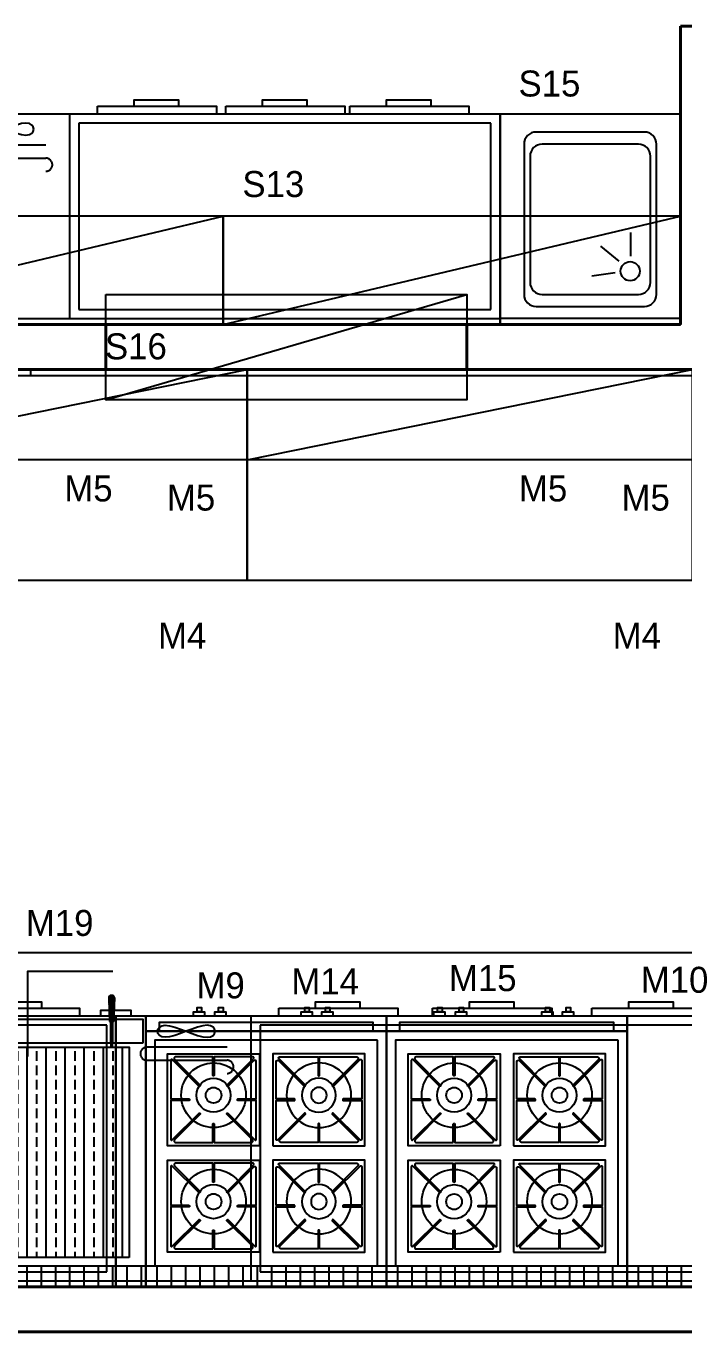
# Model space of a CAD drawing. Header units: millimetres. Extents: x 76080 to 78758, y -23662 to -22243.
# Drawn here: x 76843.5 to 77062.2, y -23460.6 to -23026.4 of the extents above; entities that cross this region are included whole.
import ezdxf
from ezdxf.enums import TextEntityAlignment as Align

# ---------------------------------------------------------------- set-up
doc = ezdxf.new("R2010")
doc.units = ezdxf.units.MM
doc.linetypes.add('Dashed', pattern=[564.444447, 282.222223, -282.222223])
doc.layers.add('d duvar', color=175, linetype='Continuous', lineweight=40)
doc.layers.add('d olcu ic mimari', color=251, linetype='Continuous', lineweight=13)
doc.layers.add('MEVCUT', color=1, linetype='Continuous')
doc.layers.add('S2000-002 Çizgi', color=7, linetype='Continuous')
doc.styles.add('TAKSİM', font='GOTHIC.TTF', dxfattribs={"height": 20})

# ---------------------------------------------------------------- blocks, each defined once
blk = doc.blocks.new('A$C18F60D0F')
at = {"layer": 'S2000-002 Çizgi'}
h = blk.add_hatch(dxfattribs=at)
h.set_pattern_fill('ANSI31', color=256, scale=1.5, angle=45, style=0)
h.set_pattern_definition([(90, (-3291.7327, -4953.714), (-4.7625, 9e-16), [])])
h.paths.add_polyline_path([(80, 89.9), (80, 96.9), (0, 96.9), (0, 89.9)])
h = blk.add_hatch(dxfattribs=at)
h.set_pattern_fill('ANSI33', color=256, angle=45, style=0)
h.set_pattern_definition([(90, (-3291.7327, -4953.714), (-6.35, 1e-15), []), (90, (-3288.5577, -4950.539), (-6.35, 1e-15), [3.175, -1.5875])])
h.paths.add_polyline_path([(5.53, 87.19), (5.53, 17.19), (75.53, 17.19), (75.53, 87.19)])
h = blk.add_hatch(dxfattribs=at)
h.set_pattern_fill('ANSI32', color=256, style=0)
h.set_pattern_definition([(45, (-4249.5, -7757.06716), (-0.265165043, 0.265165043), []), (45, (-4249.3232, -7757.06716), (-0.265165043, 0.265165043), [])])
h.paths.add_polyline_path([(12.1, 7.9), (10.72, 7.9), (10.69, 6.9), (12.14, 6.9)])
h.paths.add_polyline_path([(12.07, 8.72), (11.76, 8.72), (11.76, 14.52), (11.68, 15.9), (11.15, 15.9), (11.07, 14.52), (11.07, 8.72), (10.75, 8.72), (10.72, 7.9), (12.1, 7.9)])
h.paths.add_polyline_path([(12.2, 4.9), (10.62, 4.9), (10.48, 0.76, 0.437405), (11.18, 0), (11.64, 0, 0.437405), (12.35, 0.76)])
h.paths.add_polyline_path([(12.14, 6.9), (10.69, 6.9), (10.62, 4.9), (12.2, 4.9)])
h.paths.add_polyline_path([(11.6, 17.19), (11.23, 17.19), (11.15, 15.9), (11.68, 15.9)])
h = blk.add_hatch(dxfattribs=at)
h.set_pattern_fill('ANSI32', color=256, style=0)
h.set_pattern_definition([(135, (4329.5, -7757.06716), (0.265165043, 0.265165043), []), (135, (4329.32323, -7757.06716), (0.265165043, 0.265165043), [])])
h.paths.add_polyline_path([(67.9, 7.9), (69.28, 7.9), (69.31, 6.9), (67.86, 6.9)])
h.paths.add_polyline_path([(67.93, 8.72), (68.24, 8.72), (68.24, 14.52), (68.32, 15.9), (68.85, 15.9), (68.93, 14.52), (68.93, 8.72), (69.25, 8.72), (69.28, 7.9), (67.9, 7.9)])
h.paths.add_polyline_path([(67.8, 4.9), (69.38, 4.9), (69.52, 0.76, -0.437405), (68.82, 0), (68.36, 0, -0.437405), (67.65, 0.76)])
h.paths.add_polyline_path([(67.86, 6.9), (69.31, 6.9), (69.38, 4.9), (67.8, 4.9)])
h.paths.add_polyline_path([(68.4, 17.19), (68.77, 17.19), (68.85, 15.9), (68.32, 15.9)])
for p, q in [((11.07, 14.52), (11.23, 17.19)), ((11.07, 8.72), (11.07, 14.52)), ((11.23, 17.19), (11.6, 17.19)), ((11.6, 17.19), (11.23, 17.19)), ((11.76, 14.52), (11.6, 17.19)), ((11.76, 8.72), (11.76, 14.52)), ((68.24, 14.52), (68.4, 17.19)), ((68.24, 8.72), (68.24, 14.52)), ((68.77, 17.19), (68.4, 17.19)), ((68.4, 17.19), (68.77, 17.19)), ((68.93, 14.52), (68.77, 17.19)), ((68.93, 8.72), (68.93, 14.52)), ((10.48, 0.76), (10.75, 8.72)), ((10.75, 8.72), (10.48, 0.76)), ((10.75, 8.72), (11.07, 8.72)), ((11.07, 8.72), (10.75, 8.72)), ((12.07, 8.72), (11.76, 8.72)), ((12.35, 0.76), (12.07, 8.72)), ((67.65, 0.76), (67.93, 8.72)), ((67.93, 8.72), (68.24, 8.72)), ((69.25, 8.72), (68.93, 8.72)), ((68.93, 8.72), (69.25, 8.72)), ((69.52, 0.76), (69.25, 8.72)), ((69.25, 8.72), (69.52, 0.76)), ((11.64, 0), (11.18, 0)), ((11.18, 0), (11.64, 0)), ((68.36, 0), (68.82, 0)), ((68.82, 0), (68.36, 0))]:
    blk.add_line(p, q, dxfattribs=at)
for points in [[(0, 6.9), (80, 6.9), (80, 96.9), (0, 96.9)], [(0, 96.9), (80, 96.9), (80, 89.9), (0, 89.9)], [(5.53, 87.19), (75.53, 87.19), (75.53, 17.19), (5.53, 17.19)], [(1, 15.9), (79, 15.9), (79, 7.9), (1, 7.9)], [(5, 6.9), (15, 6.9), (15, 4.9), (5, 4.9)], [(70.06, 6.9), (73.7, 6.9), (73.7, 5.44), (70.06, 5.44)], [(71.02, 5.44), (72.48, 5.44), (72.48, 3.98), (71.02, 3.98)]]:
    blk.add_lwpolyline(points, close=True, dxfattribs=at)
for centre, start, end in [((11.18, 0.71), 175.5008, 270), ((11.18, 0.71), 175.5008, 270), ((11.64, 0.71), 270, 4.4992), ((68.36, 0.71), 175.5008, 270), ((68.82, 0.71), 270, 4.4992), ((68.82, 0.71), 270, 4.4992)]:
    blk.add_arc(centre, 0.706, start, end, dxfattribs=at)
blk = doc.blocks.new('A$C604B7618')
at = {"layer": 'S2000-002 Çizgi'}
blk.add_lwpolyline([(0, 30.57), (30.57, 30.57), (30.57, 0), (0, 0), (0, 30.57)], dxfattribs=at)
blk.add_lwpolyline([(15.55, 29.52), (15.55, 23.44, -0.414214), (15.34, 23.23), (15.23, 23.23, -0.414214), (15.02, 23.44), (15.02, 29.52), (2.68, 29.52, 0.668179), (2.31, 28.63), (10.81, 20.13, -0.810443), (10.38, 19.82), (1.59, 28.61, 0.668179), (1.05, 28.39), (1.05, 15.55), (7.13, 15.55, -0.414214), (7.34, 15.34), (7.34, 15.23, -0.414214), (7.13, 15.02), (1.05, 15.02), (1.05, 2.68, 0.668179), (1.94, 2.31), (10.43, 10.81, -0.810443), (10.75, 10.38), (1.96, 1.59, 0.668179), (2.18, 1.05), (15.02, 1.05), (15.02, 7.13, -0.414214), (15.23, 7.34), (15.34, 7.34, -0.414214), (15.55, 7.13), (15.55, 1.05), (27.88, 1.05, 0.668179), (28.26, 1.94), (19.76, 10.43, -0.810443), (20.19, 10.75), (28.98, 1.96, 0.668179), (29.52, 2.18), (29.52, 15.02), (23.44, 15.02, -0.414214), (23.23, 15.23), (23.23, 15.34, -0.414214), (23.44, 15.55), (29.52, 15.55), (29.52, 28.39, 0.668179), (28.98, 28.61), (20.19, 19.82, -0.810443), (19.76, 20.13), (28.26, 28.63, 0.668179), (27.88, 29.52)], format="xyb", close=True, dxfattribs=at)
for radius in [10.75, 5.66, 2.6]:
    blk.add_circle((15.28, 13.8), radius, dxfattribs=at)
blk = doc.blocks.new('A$C0E67626B')
at = {"layer": 'S2000-002 Çizgi'}
h = blk.add_hatch(dxfattribs=at)
h.set_pattern_fill('ANSI31', color=256, scale=1.5, angle=45, style=0)
h.set_pattern_definition([(90, (-2444.461, -5730.0927), (-4.7625, 9e-16), [])])
h.paths.add_polyline_path([(80, 85.92), (80, 92.92), (0, 92.92), (0, 85.92)])
for points in [[(0, 7.92), (80, 7.92), (80, 92.92), (0, 92.92)], [(80, 85.92), (0, 85.92), (0, 92.92), (80, 92.92)], [(3, 10.92), (77, 10.92), (77, 85.92), (3, 85.92)], [(0, 2.92), (80, 2.92), (80, 7.92), (0, 7.92)], [(4.49, 7.92), (75.51, 7.92), (75.51, 4.92), (4.49, 4.92)], [(17.86, 2.92), (21.5, 2.92), (21.5, 1.46), (17.86, 1.46)], [(18.82, 1.46), (20.28, 1.46), (20.28, 0), (18.82, 0)], [(24.71, 2.92), (28.35, 2.92), (28.35, 1.46), (24.71, 1.46)], [(25.67, 1.46), (27.13, 1.46), (27.13, 0), (25.67, 0)], [(53.39, 2.92), (57.03, 2.92), (57.03, 1.46), (53.39, 1.46)], [(54.35, 1.46), (55.81, 1.46), (55.81, 0), (54.35, 0)], [(60.56, 2.92), (64.21, 2.92), (64.21, 1.46), (60.56, 1.46)], [(61.53, 1.46), (62.99, 1.46), (62.99, 0), (61.53, 0)]]:
    blk.add_lwpolyline(points, close=True, dxfattribs=at)
at = {"layer": 'S2000-002 Çizgi', "xscale": -1}
for p in [(37.77, 50.81), (37.77, 15.43)]:
    blk.add_blockref('A$C604B7618', p, dxfattribs=at)
at = {"layer": 'S2000-002 Çizgi'}
for p in [(42.23, 50.81), (42.23, 15.43)]:
    blk.add_blockref('A$C604B7618', p, dxfattribs=at)
blk = doc.blocks.new('A$C48FD5B5C')
at = {"layer": 'MEVCUT'}
h = blk.add_hatch(dxfattribs=at)
h.set_pattern_fill('ANSI31', color=256, scale=1.5, angle=225, style=0)
h.set_pattern_definition([(270, (2524.461, 5823.0087), (4.7625, -1e-15), [])])
h.paths.add_polyline_path([(0, 7), (0, 0), (80, 0), (80, 7)])
for points in [[(19.44, 90), (15.79, 90), (15.79, 91.46), (19.44, 91.46)], [(18.47, 91.46), (17.01, 91.46), (17.01, 92.92), (18.47, 92.92)], [(26.61, 90), (22.97, 90), (22.97, 91.46), (26.61, 91.46)], [(25.65, 91.46), (24.19, 91.46), (24.19, 92.92), (25.65, 92.92)], [(55.29, 90), (51.65, 90), (51.65, 91.46), (55.29, 91.46)], [(54.33, 91.46), (52.87, 91.46), (52.87, 92.92), (54.33, 92.92)], [(62.14, 90), (58.5, 90), (58.5, 91.46), (62.14, 91.46)], [(61.18, 91.46), (59.72, 91.46), (59.72, 92.92), (61.18, 92.92)], [(80, 90), (0, 90), (0, 85), (80, 85)], [(75.51, 85), (4.49, 85), (4.49, 88), (75.51, 88)], [(80, 85), (0, 85), (0, 0), (80, 0)], [(77, 82), (3, 82), (3, 7), (77, 7)], [(0, 7), (80, 7), (80, 0), (0, 0)]]:
    blk.add_lwpolyline(points, close=True, dxfattribs=at)
for points in [[(37.77, 46.92), (7.2, 46.92), (7.2, 77.49), (37.77, 77.49), (37.77, 46.92)], [(42.23, 46.92), (72.8, 46.92), (72.8, 77.49), (42.23, 77.49), (42.23, 46.92)], [(37.77, 11.53), (7.2, 11.53), (7.2, 42.1), (37.77, 42.1), (37.77, 11.53)], [(42.23, 11.53), (72.8, 11.53), (72.8, 42.1), (42.23, 42.1), (42.23, 11.53)]]:
    blk.add_lwpolyline(points, dxfattribs=at)
for points in [[(22.22, 47.97), (22.22, 54.05, -0.414214), (22.43, 54.26), (22.54, 54.26, -0.414214), (22.75, 54.05), (22.75, 47.97), (35.08, 47.97, 0.668179), (35.45, 48.86), (26.96, 57.35, -0.810443), (27.38, 57.67), (36.18, 48.87, 0.668179), (36.72, 49.1), (36.72, 61.94), (30.64, 61.94, -0.414214), (30.43, 62.15), (30.43, 62.25, -0.414214), (30.64, 62.46), (36.72, 62.46), (36.72, 74.8, 0.668179), (35.82, 75.17), (27.33, 66.68, -0.810443), (27.01, 67.1), (35.81, 75.9, 0.668179), (35.59, 76.44), (22.75, 76.44), (22.75, 70.36, -0.414214), (22.54, 70.15), (22.43, 70.15, -0.414214), (22.22, 70.36), (22.22, 76.44), (9.88, 76.44, 0.668179), (9.51, 75.54), (18, 67.05, -0.810443), (17.58, 66.73), (8.78, 75.53, 0.668179), (8.25, 75.31), (8.25, 62.46), (14.33, 62.46, -0.414214), (14.54, 62.25), (14.54, 62.15, -0.414214), (14.33, 61.94), (8.25, 61.94), (8.25, 49.1, 0.668179), (8.78, 48.87), (17.58, 57.67, -0.810443), (18, 57.35), (9.51, 48.86, 0.668179), (9.88, 47.97)], [(57.78, 47.97), (57.78, 54.05, 0.414214), (57.57, 54.26), (57.46, 54.26, 0.414214), (57.26, 54.05), (57.26, 47.97), (44.92, 47.97, -0.668179), (44.55, 48.86), (53.04, 57.35, 0.810443), (52.62, 57.67), (43.82, 48.87, -0.668179), (43.28, 49.1), (43.28, 61.94), (49.36, 61.94, 0.414214), (49.57, 62.15), (49.57, 62.25, 0.414214), (49.36, 62.46), (43.28, 62.46), (43.28, 74.8, -0.668179), (44.18, 75.17), (52.67, 66.68, 0.810443), (52.99, 67.1), (44.19, 75.9, -0.668179), (44.41, 76.44), (57.26, 76.44), (57.26, 70.36, 0.414214), (57.46, 70.15), (57.57, 70.15, 0.414214), (57.78, 70.36), (57.78, 76.44), (70.12, 76.44, -0.668179), (70.49, 75.54), (62, 67.05, 0.810443), (62.42, 66.73), (71.22, 75.53, -0.668179), (71.75, 75.31), (71.75, 62.46), (65.67, 62.46, 0.414214), (65.46, 62.25), (65.46, 62.15, 0.414214), (65.67, 61.94), (71.75, 61.94), (71.75, 49.1, -0.668179), (71.22, 48.87), (62.42, 57.67, 0.810443), (62, 57.35), (70.49, 48.86, -0.668179), (70.12, 47.97)], [(22.22, 12.58), (22.22, 18.66, -0.414214), (22.43, 18.87), (22.54, 18.87, -0.414214), (22.75, 18.66), (22.75, 12.58), (35.08, 12.58, 0.668179), (35.45, 13.48), (26.96, 21.97, -0.810443), (27.38, 22.29), (36.18, 13.49, 0.668179), (36.72, 13.71), (36.72, 26.55), (30.64, 26.55, -0.414214), (30.43, 26.76), (30.43, 26.87, -0.414214), (30.64, 27.08), (36.72, 27.08), (36.72, 39.42, 0.668179), (35.82, 39.79), (27.33, 31.3, -0.810443), (27.01, 31.72), (35.81, 40.52, 0.668179), (35.59, 41.05), (22.75, 41.05), (22.75, 34.97, -0.414214), (22.54, 34.76), (22.43, 34.76, -0.414214), (22.22, 34.97), (22.22, 41.05), (9.88, 41.05, 0.668179), (9.51, 40.16), (18, 31.67, -0.810443), (17.58, 31.35), (8.78, 40.15, 0.668179), (8.25, 39.92), (8.25, 27.08), (14.33, 27.08, -0.414214), (14.54, 26.87), (14.54, 26.76, -0.414214), (14.33, 26.55), (8.25, 26.55), (8.25, 13.71, 0.668179), (8.78, 13.49), (17.58, 22.29, -0.810443), (18, 21.97), (9.51, 13.48, 0.668179), (9.88, 12.58)], [(57.78, 12.58), (57.78, 18.66, 0.414214), (57.57, 18.87), (57.46, 18.87, 0.414214), (57.26, 18.66), (57.26, 12.58), (44.92, 12.58, -0.668179), (44.55, 13.48), (53.04, 21.97, 0.810443), (52.62, 22.29), (43.82, 13.49, -0.668179), (43.28, 13.71), (43.28, 26.55), (49.36, 26.55, 0.414214), (49.57, 26.76), (49.57, 26.87, 0.414214), (49.36, 27.08), (43.28, 27.08), (43.28, 39.42, -0.668179), (44.18, 39.79), (52.67, 31.3, 0.810443), (52.99, 31.72), (44.19, 40.52, -0.668179), (44.41, 41.05), (57.26, 41.05), (57.26, 34.97, 0.414214), (57.46, 34.76), (57.57, 34.76, 0.414214), (57.78, 34.97), (57.78, 41.05), (70.12, 41.05, -0.668179), (70.49, 40.16), (62, 31.67, 0.810443), (62.42, 31.35), (71.22, 40.15, -0.668179), (71.75, 39.92), (71.75, 27.08), (65.67, 27.08, 0.414214), (65.46, 26.87), (65.46, 26.76, 0.414214), (65.67, 26.55), (71.75, 26.55), (71.75, 13.71, -0.668179), (71.22, 13.49), (62.42, 22.29, 0.810443), (62, 21.97), (70.49, 13.48, -0.668179), (70.12, 12.58)]]:
    blk.add_lwpolyline(points, format="xyb", close=True, dxfattribs=at)
for centre, radius in [((22.48, 63.69), 10.75), ((57.52, 63.69), 10.75), ((22.48, 63.69), 5.66), ((22.48, 63.69), 2.6), ((57.52, 63.69), 5.66), ((57.52, 63.69), 2.6), ((22.48, 28.3), 10.75), ((57.52, 28.3), 10.75), ((22.48, 28.3), 5.66), ((22.48, 28.3), 2.6), ((57.52, 28.3), 5.66), ((57.52, 28.3), 2.6)]:
    blk.add_circle(centre, radius, dxfattribs=at)
blk = doc.blocks.new('A$C6D0302BB')
at = {"layer": 'S2000-002 Çizgi'}
h = blk.add_hatch(dxfattribs=at)
h.set_pattern_fill('ANSI31', color=256, scale=1.5, angle=45, style=0)
h.set_pattern_definition([(90, (-3928.432, -4945.862), (-4.7625, 9e-16), [])])
h.paths.add_polyline_path([(40, 83), (40, 90), (0, 90), (0, 83)])
for points in [[(0, 0), (40, 0), (40, 90), (0, 90)], [(0, 90), (40, 90), (40, 83), (0, 83)]]:
    blk.add_lwpolyline(points, close=True, dxfattribs=at)
blk = doc.blocks.new('A$C16284146')
at = {"layer": 'MEVCUT'}
for p, q in [((21.66, 52.76), (29.47, 53.87)), ((20.43, 48.95), (26.53, 43.94)), ((16.52, 47.29), (16.52, 39.4))]:
    blk.add_line(p, q, dxfattribs=at)
for points in [[(0, 0), (60, 0), (60, 70), (0, 70)], [(0, 68), (60, 68), (60, 70), (0, 70)]]:
    blk.add_lwpolyline(points, close=True, dxfattribs=at)
for points in [[(12, 6), (48, 6, 0.414214), (52, 10), (52, 60, 0.414214), (48, 64), (12, 64, 0.414214), (8, 60), (8, 10, 0.414214)], [(14, 10), (46, 10, 0.414214), (50, 14), (50, 56, 0.414214), (46, 60), (14, 60, 0.414214), (10, 56), (10, 14, 0.414214)]]:
    blk.add_lwpolyline(points, format="xyb", close=True, dxfattribs=at)
blk.add_circle((16.71, 52.26), 3.19, dxfattribs=at)
blk = doc.blocks.new('A$C469D6A64')
at = {"layer": 'S2000-002 Çizgi'}
blk.add_line((188, 72.6), (0, 72.6), dxfattribs=at)
for points in [[(188, 4.6), (188, 74.6), (0, 74.6), (0, 4.6)], [(49.95, 1.96), (10.35, 1.96), (10.35, 4.6), (49.95, 4.6)], [(91.21, 1.96), (51.61, 1.96), (51.61, 4.6), (91.21, 4.6)], [(133.84, 1.96), (94.24, 1.96), (94.24, 4.6), (133.84, 4.6)], [(37.82, 1.96), (22.87, 1.96), (22.87, 0), (37.82, 0)], [(79.08, 1.96), (64.14, 1.96), (64.14, 0), (79.08, 0)], [(121.71, 1.96), (106.77, 1.96), (106.77, 0), (121.71, 0)]]:
    blk.add_lwpolyline(points, close=True, dxfattribs=at)
at = {"layer": 'S2000-002 Çizgi', "linetype": 'Dashed'}
blk.add_lwpolyline([(140, 69.6), (3, 69.6), (3, 7.6), (140, 7.6)], close=True, dxfattribs=at)
blk.add_lwpolyline([(143, 72.6), (143, 4.6)], dxfattribs=at)
for points in [[(177.67, 19.28), (151, 19.28, -1), (151, 23.63)], [(151, 14.93), (177.67, 14.93, 1), (177.67, 19.28)]]:
    blk.add_lwpolyline(points, format="xyb", dxfattribs=at)
at = {"layer": 'S2000-002 Çizgi', "linetype": 'Dashed', "ltscale": 0.1}
blk.add_lwpolyline([(171.56, 7.62), (170.1, 7.8), (168.4, 8.25), (166.54, 8.89), (164.59, 9.63), (162.64, 10.36), (160.78, 11), (159.07, 11.46), (157.62, 11.63), (156.47, 11.46), (155.66, 11), (155.17, 10.36), (155, 9.63), (155.17, 8.89), (155.66, 8.25), (156.47, 7.8), (157.62, 7.62), (159.07, 7.8), (160.78, 8.25), (162.64, 8.89), (164.59, 9.63), (166.54, 10.36), (168.4, 11), (170.1, 11.46), (171.56, 11.63), (172.7, 11.46), (173.52, 11), (174.01, 10.36), (174.17, 9.63), (174.01, 8.89), (173.52, 8.25), (172.7, 7.8)], close=True, dxfattribs=at)
blk = doc.blocks.new('A$C29D22C61')
at = {"layer": 'S2000-002 Çizgi'}
blk.add_line((0, 2), (210, 2), dxfattribs=at)
for points in [[(54.16, 92.64), (93.76, 92.64), (93.76, 90), (54.16, 90)], [(66.29, 92.64), (81.23, 92.64), (81.23, 94.6), (66.29, 94.6)], [(105.33, 92.64), (144.93, 92.64), (144.93, 90), (105.33, 90)], [(117.47, 92.64), (132.41, 92.64), (132.41, 94.6), (117.47, 94.6)], [(158.31, 92.64), (197.91, 92.64), (197.91, 90), (158.31, 90)], [(170.44, 92.64), (185.38, 92.64), (185.38, 94.6), (170.44, 94.6)], [(0, 90), (0, 0), (210, 0), (210, 90)]]:
    blk.add_lwpolyline(points, close=True, dxfattribs=at)
at = {"layer": 'S2000-002 Çizgi', "linetype": 'Dashed', "ltscale": 0.1}
blk.add_lwpolyline([(16.44, 86.97), (17.9, 86.8), (19.6, 86.35), (21.46, 85.71), (23.41, 84.97), (25.36, 84.24), (27.22, 83.6), (28.93, 83.14), (30.38, 82.97), (31.53, 83.14), (32.34, 83.6), (32.83, 84.24), (33, 84.97), (32.83, 85.71), (32.34, 86.35), (31.53, 86.8), (30.38, 86.97), (28.93, 86.8), (27.22, 86.35), (25.36, 85.71), (23.41, 84.97), (21.46, 84.24), (19.6, 83.6), (17.9, 83.14), (16.44, 82.97), (15.3, 83.14), (14.48, 83.6), (13.99, 84.24), (13.83, 84.97), (13.99, 85.71), (14.48, 86.35), (15.3, 86.8)], close=True, dxfattribs=at)
at = {"layer": 'S2000-002 Çizgi', "linetype": 'Dashed'}
blk.add_lwpolyline([(45, 2), (45, 90)], dxfattribs=at)
blk.add_lwpolyline([(48, 5), (207, 5), (207, 87), (48, 87)], close=True, dxfattribs=at)
for points in [[(37, 79.66), (10.33, 79.66, 1), (10.33, 75.32)], [(10.33, 75.32), (37, 75.32, -1), (37, 70.97)]]:
    blk.add_lwpolyline(points, format="xyb", dxfattribs=at)
blk = doc.blocks.new('A$C047531DD')
at = {"layer": 'S2000-002 Çizgi'}
blk.add_line((0, 2), (210, 2), dxfattribs=at)
for points in [[(54.16, 92.64), (93.76, 92.64), (93.76, 90), (54.16, 90)], [(66.29, 92.64), (81.23, 92.64), (81.23, 94.6), (66.29, 94.6)], [(105.33, 92.64), (144.93, 92.64), (144.93, 90), (105.33, 90)], [(117.47, 92.64), (132.41, 92.64), (132.41, 94.6), (117.47, 94.6)], [(158.31, 92.64), (197.91, 92.64), (197.91, 90), (158.31, 90)], [(170.44, 92.64), (185.38, 92.64), (185.38, 94.6), (170.44, 94.6)], [(0, 90), (0, 0), (210, 0), (210, 90)]]:
    blk.add_lwpolyline(points, close=True, dxfattribs=at)
at = {"layer": 'S2000-002 Çizgi', "linetype": 'Dashed', "ltscale": 0.1}
blk.add_lwpolyline([(16.44, 86.97), (17.9, 86.8), (19.6, 86.35), (21.46, 85.71), (23.41, 84.97), (25.36, 84.24), (27.22, 83.6), (28.93, 83.14), (30.38, 82.97), (31.53, 83.14), (32.34, 83.6), (32.83, 84.24), (33, 84.97), (32.83, 85.71), (32.34, 86.35), (31.53, 86.8), (30.38, 86.97), (28.93, 86.8), (27.22, 86.35), (25.36, 85.71), (23.41, 84.97), (21.46, 84.24), (19.6, 83.6), (17.9, 83.14), (16.44, 82.97), (15.3, 83.14), (14.48, 83.6), (13.99, 84.24), (13.83, 84.97), (13.99, 85.71), (14.48, 86.35), (15.3, 86.8)], close=True, dxfattribs=at)
at = {"layer": 'S2000-002 Çizgi', "linetype": 'Dashed'}
blk.add_lwpolyline([(45, 2), (45, 90)], dxfattribs=at)
blk.add_lwpolyline([(48, 5), (207, 5), (207, 87), (48, 87)], close=True, dxfattribs=at)
for points in [[(37, 79.66), (10.33, 79.66, 1), (10.33, 75.32)], [(10.33, 75.32), (37, 75.32, -1), (37, 70.97)]]:
    blk.add_lwpolyline(points, format="xyb", dxfattribs=at)

msp = doc.modelspace()

# ---------------------------------------------------------------- linework, layer by layer
at = {"layer": 'd duvar'}
for p, q in [((77061.04, -23125.59), (77061.04, -23026.35)), ((77061.04, -23026.35), (77076.04, -23026.35)), ((76080, -23125.59), (77061.04, -23125.59)), ((76870, -23140.59), (76870, -23125.59)), ((76990, -23140.59), (76990, -23125.59)), ((76365, -23140.59), (77065, -23140.59)), ((76618, -23445.59), (77318, -23445.59)), ((76618.24, -23460.59), (77333, -23460.59))]:
    msp.add_line(p, q, dxfattribs=at)
at = {"layer": 'MEVCUT'}
msp.add_lwpolyline([(76838, -23445.59), (77168, -23445.59), (77168, -23334.59), (76838, -23334.59)], close=True, dxfattribs=at)
msp.add_lwpolyline([(76844, -23368.96), (76844, -23340.59), (76872.37, -23340.59)], dxfattribs=at)
at = {"layer": 'S2000-002 Çizgi'}
for p, q in [((76757.04, -23125.59), (76909.04, -23089.59)), ((76909.04, -23125.59), (77061.04, -23089.59)), ((76870, -23150.59), (76990, -23115.59)), ((76769, -23170.59), (76917, -23140.59)), ((76917, -23170.59), (77065, -23140.59))]:
    msp.add_line(p, q, dxfattribs=at)
for points in [[(76757.04, -23125.59), (76909.04, -23125.59), (76909.04, -23089.59), (76757.04, -23089.59)], [(76909.04, -23125.59), (77061.04, -23125.59), (77061.04, -23089.59), (76909.04, -23089.59)], [(76870, -23115.59), (76990, -23115.59), (76990, -23150.59), (76870, -23150.59)], [(76697, -23142.59), (76845, -23142.59), (76845, -23140.59), (76697, -23140.59)], [(76769, -23210.59), (76917, -23210.59), (76917, -23140.59), (76769, -23140.59)], [(76769, -23142.59), (76917, -23142.59), (76917, -23140.59), (76769, -23140.59)], [(76769, -23140.59), (76917, -23140.59), (76917, -23170.59), (76769, -23170.59)], [(76917, -23210.59), (77065, -23210.59), (77065, -23140.59), (76917, -23140.59)], [(76917, -23142.59), (77065, -23142.59), (77065, -23140.59), (76917, -23140.59)], [(76917, -23140.59), (77065, -23140.59), (77065, -23170.59), (76917, -23170.59)]]:
    msp.add_lwpolyline(points, close=True, dxfattribs=at)

# ---------------------------------------------------------------- block references
at = {"layer": 'd olcu ic mimari'}
for name, p in [('A$C29D22C61', (76663.3, -23445.59)), ('A$C047531DD', (76873.3, -23445.59)), ('A$C48FD5B5C', (76963.3, -23445.59))]:
    msp.add_blockref(name, p, dxfattribs=at)
at = {"layer": 'S2000-002 Çizgi', "rotation": 180}
for name, p in [('A$C469D6A64', (77001.04, -23050.99)), ('A$C16284146', (77061.04, -23055.59)), ('A$C18F60D0F', (76883.3, -23348.69)), ('A$C0E67626B', (76963.3, -23352.67)), ('A$C6D0302BB', (77083.3, -23355.59))]:
    msp.add_blockref(name, p, dxfattribs=at)

# ---------------------------------------------------------------- texts
at = {"style": 'TAKSİM'}
for s, p in [('S15', (77017.48, -23049.76)), ('S13', (76925.67, -23083.19)), ('S16', (76879.99, -23137.16)), ('M5', (76864.21, -23184.43)), ('M5', (76898.33, -23187.46)), ('M5', (77015.37, -23184.43)), ('M5', (77049.48, -23187.46)), ('M4', (76895.38, -23233.38)), ('M4', (77046.54, -23233.38)), ('M19', (76854.64, -23328.92)), ('M14', (76942.91, -23348.34)), ('M15', (76995.3, -23347.27)), ('M10', (77059.08, -23347.82)), ('M9', (76908.16, -23349.68))]:
    msp.add_text(s, height=8.64, dxfattribs=at).set_placement(p, align=Align.CENTER)

doc.saveas('drawing.dxf')
